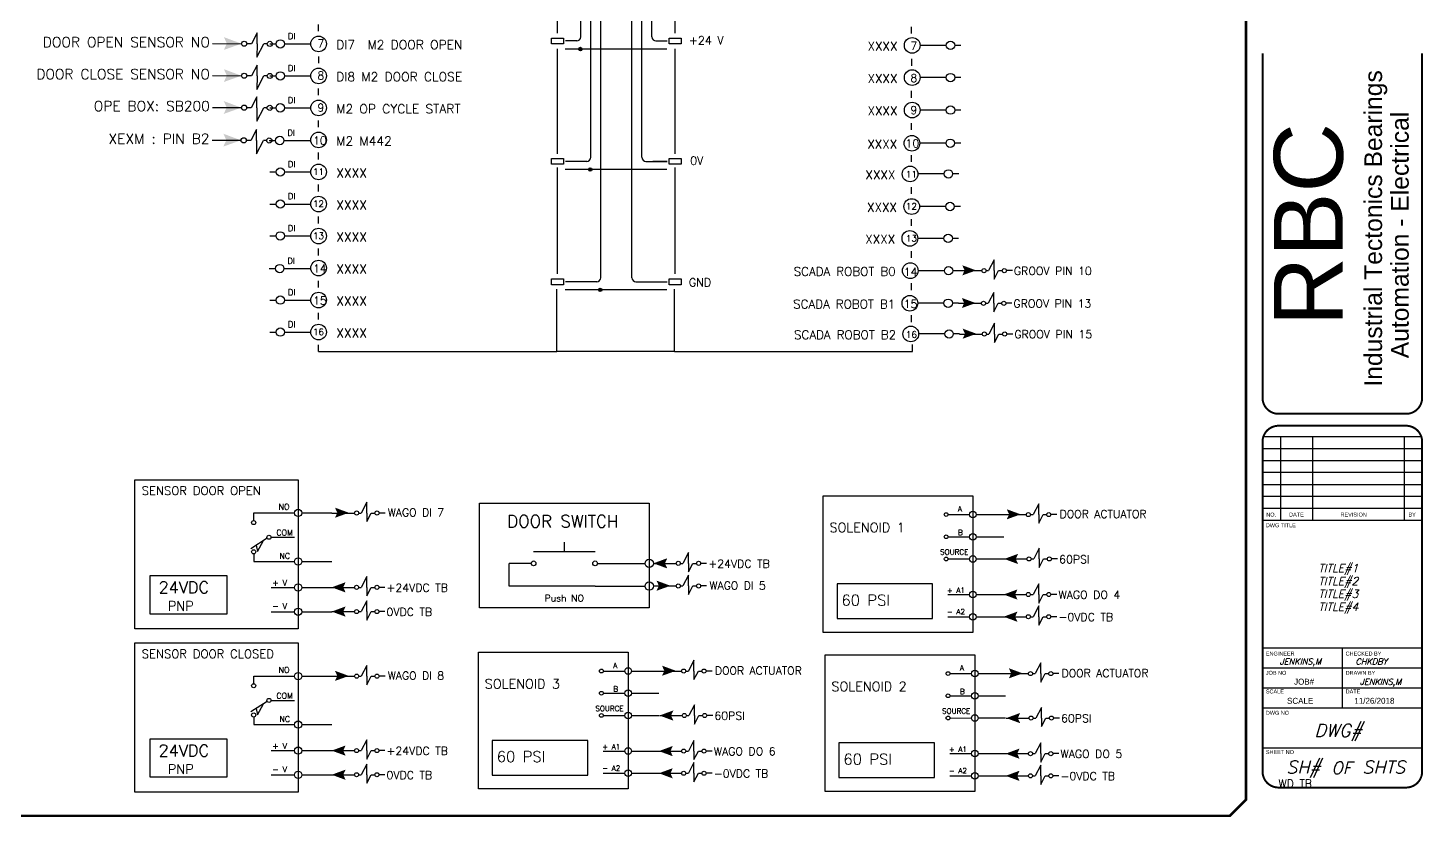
# Model space of a CAD drawing. Header units: inches. Extents: x -2.1 to 40.2, y 0 to 12.
# Drawn here: x 28.71 to 40.16, y -0.04 to 6.44 of the extents above; entities that cross this region are included whole.
import ezdxf
from ezdxf.enums import TextEntityAlignment as Align

# ---------------------------------------------------------------- set-up
doc = ezdxf.new("R2010")
doc.units = ezdxf.units.IN
doc.header["$MEASUREMENT"] = 0
for name, color, linetype in [('BDYFRM', 7, 'Continuous'), ('OBJECT', 7, 'Continuous'), ('TITLE', 7, 'Continuous')]:
    doc.layers.add(name, color=color, linetype=linetype)
doc.styles.add('ITALIC', font='ITALIC')
doc.styles.add('SIMPLEX', font='txt')
doc.styles.get("Standard").update_dxf_attribs({"font": 'ROMANS.SHX'})

# ---------------------------------------------------------------- blocks, each defined once
blk = doc.blocks.new('SWITCH Push NO')
for p, q in [((0, -0.0255), (0, 0.0297)), ((-0.179, -0.0255), (0.179, -0.0255)), ((-0.1927, -0.0944), (-0.3214, -0.0944)), ((-0.3214, -0.2263), (-0.3214, -0.0944)), ((0.1927, -0.0944), (0.4698, -0.0944)), ((0.179, -0.2263), (-0.3214, -0.2263)), ((0.179, -0.2263), (0.4698, -0.2263))]:
    blk.add_line(p, q)
blk.add_lwpolyline([(-0.4943, -0.3532), (-0.4943, 0.2551), (0.4943, 0.2551), (0.4943, -0.3532)], close=True)
at = {"color": 7}
for centre, radius in [((-0.179, -0.0944), 0.0137), ((0.179, -0.0944), 0.0137), ((0.4943, -0.0944), 0.0245), ((0.4943, -0.2263), 0.0245)]:
    blk.add_circle(centre, radius, dxfattribs=at)
at = {"flags": 8}
blk.add_attdef('NAME', text='', height=0.0975, dxfattribs=at).set_placement((-0.0091, 0.1147), align=Align.CENTER)
at = {"layer": 'BDYFRM', "color": 7, "linetype": 'Continuous', "insert": (-0.0006, -0.2969), "char_height": 0.03921, "width": 0.57345, "attachment_point": 5}
blk.add_mtext('{Push NO}', dxfattribs=at)
blk = doc.blocks.new('Jump Input')
h = blk.add_hatch(color=256)
h.dxf.hatch_style = 1
h.paths.add_polyline_path([(0, 0), (0.114, -0.042), (0.095, 0), (0.114, 0.042)])
blk.add_line((0.437, 0), (0.388, 0))
at = {"color": 7}
for centre in [(0.204, 0), (0.371, 0)]:
    blk.add_circle(centre, 0.0167, dxfattribs=at)
at = {"layer": 'BDYFRM', "color": 7, "linetype": 'Continuous'}
for p, q in [((0, 0), (0.188, 0)), ((0.221, 0), (0.242, 0)), ((0.288, 0.088), (0.242, 0)), ((0.288, 0), (0.288, 0.088)), ((0.288, 0), (0.288, -0.07)), ((0.288, -0.07), (0.324, 0)), ((0.324, 0), (0.354, 0))]:
    blk.add_line(p, q, dxfattribs=at)
at = {"flags": 8}
blk.add_attdef('NOTE', (0.45, -0.035), '', height=0.0657, dxfattribs=at)
blk = doc.blocks.new('Jump Output')
h = blk.add_hatch(color=256)
h.dxf.hatch_style = 1
h.paths.add_polyline_path([(0.14, 0.002), (0.026, 0.044), (0.045, 0.002), (0.026, -0.039)])
blk.add_line((0.437, 0), (0.388, 0))
at = {"color": 7}
for centre in [(0.204, 0), (0.371, 0)]:
    blk.add_circle(centre, 0.0167, dxfattribs=at)
at = {"layer": 'BDYFRM', "color": 7, "linetype": 'Continuous'}
for p, q in [((0, 0), (0.188, 0)), ((0.221, 0), (0.242, 0)), ((0.288, 0.088), (0.242, 0)), ((0.288, 0), (0.288, 0.088)), ((0.288, 0), (0.288, -0.07)), ((0.288, -0.07), (0.324, 0)), ((0.324, 0), (0.354, 0))]:
    blk.add_line(p, q, dxfattribs=at)
at = {"flags": 8}
blk.add_attdef('NOTE', (0.45, -0.035), '', height=0.0657, dxfattribs=at)
blk = doc.blocks.new('SENSOR')
for p, q in [((0.1387, 0.1541), (0.2909, 0.1541)), ((0.2033, 0.0636), (0.2909, 0.0637)), ((0.1387, -0.0267), (0.2909, -0.0267)), ((0.2033, -0.1236), (0.2909, -0.1235)), ((0.2033, -0.2139), (0.2909, -0.2139))]:
    blk.add_line(p, q)
for points in [[(-0.3044, -0.278), (-0.3044, 0.278), (0.3044, 0.278), (0.3044, -0.278)], [(-0.248, -0.2212), (0.0403, -0.2212), (0.0403, -0.0802), (-0.248, -0.0802)]]:
    blk.add_lwpolyline(points, close=True)
at = {"color": 7}
for centre, radius in [((0.3044, 0.1541), 0.0135), ((0.1387, 0.1181), 0.00755), ((0.1957, 0.0636), 0.00755), ((0.1387, 0.0093), 0.00755), ((0.3044, -0.0267), 0.0135), ((0.3044, -0.1235), 0.0135), ((0.3044, -0.2139), 0.0135)]:
    blk.add_circle(centre, radius, dxfattribs=at)
at = {"layer": 'BDYFRM', "color": 7, "linetype": 'Continuous'}
for p, q in [((0.3178, 0.1541), (0.4301, 0.1541)), ((0.1894, 0.0596), (0.1279, 0.0209)), ((0.1478, 0.0335), (0.1527, 0.0102)), ((0.1527, 0.0102), (0.1758, 0.0511)), ((0.3178, -0.0267), (0.4301, -0.0267)), ((0.3178, -0.1235), (0.4301, -0.1235)), ((0.3178, -0.2139), (0.4301, -0.2139))]:
    blk.add_line(p, q, dxfattribs=at)
for points in [[(0.1387, 0.1257), (0.1387, 0.1541)], [(0.1387, 0.0017), (0.1387, -0.0267)]]:
    blk.add_lwpolyline(points, dxfattribs=at)
at = {"flags": 8}
for tag, p, height in [('NAME', (-0.2787, 0.2209), 0.0382), ('VOLTS', (-0.2154, -0.1451), 0.0439), ('TYPE', (-0.1816, -0.2104), 0.0355)]:
    blk.add_attdef(tag, p, '', height=height, dxfattribs=at)
at = {"layer": 'BDYFRM', "color": 7, "linetype": 'Continuous', "char_height": 0.02154, "width": 0.315034, "attachment_point": 5}
for s, insert in [('NO', (0.252, 0.1771)), ('COM', (0.2542, 0.0809)), ('NC', (0.2544, -0.0059)), ('{+ V}', (0.2357, -0.1062)), ('{- V}', (0.2359, -0.1931))]:
    blk.add_mtext(s, dxfattribs=dict(at, insert=insert))
blk = doc.blocks.new('Jump Input Mirror')
h = blk.add_hatch(color=256)
h.dxf.hatch_style = 1
h.paths.add_polyline_path([(-0.1848, 0.0014), (-0.2985, 0.0438), (-0.2796, 0.002), (-0.2991, -0.0394)])
blk.add_line((-0.3722, 0.0021), (-0.1833, 0.0012))
at = {"color": 7}
for centre in [(-0.1667, 0.0011), (0, 0)]:
    blk.add_circle(centre, 0.0167, dxfattribs=at)
at = {"layer": 'BDYFRM', "color": 7, "linetype": 'Continuous'}
for p, q in [((-0.1195, 0.0008), (-0.15, 0.001)), ((-0.0829, 0.0709), (-0.1195, 0.0008)), ((-0.0833, 0.0005), (-0.0839, -0.0874)), ((-0.0839, -0.0874), (-0.0382, 0.0003)), ((-0.0833, 0.0005), (-0.0829, 0.0709)), ((-0.0167, 0.0001), (-0.0382, 0.0003))]:
    blk.add_line(p, q, dxfattribs=at)
at = {"flags": 8}
blk.add_attdef('NOTE', text='', height=0.0657, dxfattribs=at).set_placement((-0.3896, -0.0214), align=Align.RIGHT)
blk = doc.blocks.new('WAGO  1IN 1OUT')
h = blk.add_hatch(color=256)
h.dxf.hatch_style = 1
h.paths.add_polyline_path([(-0.2163, -0.5804, 1), (-0.2382, -0.5804, 1)])
h = blk.add_hatch(color=256)
h.dxf.hatch_style = 1
h.paths.add_polyline_path([(-0.1545, -1.3243, 1), (-0.1765, -1.3243, 1)])
h = blk.add_hatch(color=256)
h.dxf.hatch_style = 1
h.paths.add_polyline_path([(-0.0928, -2.0682, 1), (-0.1147, -2.0682, 1)])
for p, q in [((-0.2245, -0.5051), (-0.2245, 2.2553)), ((0.215, -0.5051), (0.215, 2.2323)), ((-0.1628, -1.249), (-0.1628, 1.8553)), ((0.1533, -1.249), (0.1533, 1.8338)), ((-0.101, -1.9929), (-0.101, 1.4553)), ((0.0916, -1.9929), (0.0916, 1.4325)), ((-0.368, -0.4812), (-0.368, 0.791)), ((0.3586, -0.4812), (0.3586, 0.8118)), ((-1.8451, -0.4702), (-1.8451, -0.4284)), ((1.8203, -0.4848), (1.8203, -0.443)), ((-2.1465, -0.5483), (-2.1078, -0.5483)), ((-2.1465, -0.5483), (-2.1078, -0.5483)), ((-2.0557, -0.5483), (-1.8935, -0.5483)), ((-0.368, -1.2284), (-0.368, -0.579)), ((-0.368, -1.2251), (-0.368, -0.579)), ((0.307, -0.5804), (-0.3219, -0.5804)), ((-0.2495, -0.5301), (-0.3191, -0.5301)), ((0.24, -0.5301), (0.3097, -0.5301)), ((0.3586, -1.2284), (0.3586, -0.579)), ((0.3586, -1.2251), (0.3586, -0.579)), ((2.0349, -0.5572), (1.8726, -0.5572)), ((2.1257, -0.5572), (2.087, -0.5572)), ((2.1257, -0.5572), (2.087, -0.5572)), ((-1.8451, -0.6263), (-1.8451, -0.6681)), ((1.8203, -0.641), (1.8203, -0.6828)), ((-2.1465, -0.7461), (-2.1078, -0.7461)), ((-2.1465, -0.7461), (-2.1078, -0.7461)), ((-2.0557, -0.7461), (-1.8935, -0.7461)), ((2.0349, -0.7562), (1.8726, -0.7562)), ((2.1257, -0.7562), (2.087, -0.7562)), ((2.1257, -0.7562), (2.087, -0.7562)), ((-1.8451, -0.866), (-1.8451, -0.8242)), ((1.8203, -0.8809), (1.8203, -0.8391)), ((-2.1472, -0.9436), (-2.1084, -0.9436)), ((-2.1472, -0.9436), (-2.1084, -0.9436)), ((-2.0563, -0.9436), (-1.8941, -0.9436)), ((-1.8451, -1.0638), (-1.8451, -1.0221)), ((2.0349, -0.9574), (1.8726, -0.9574)), ((2.1257, -0.9574), (2.087, -0.9574)), ((2.1257, -0.9574), (2.087, -0.9574)), ((1.8203, -1.0789), (1.8203, -1.0371)), ((-2.1499, -1.1453), (-2.1111, -1.1453)), ((-2.1499, -1.1453), (-2.1111, -1.1453)), ((-2.059, -1.1453), (-1.8968, -1.1453)), ((2.0333, -1.1624), (1.8711, -1.1624)), ((2.1242, -1.1624), (2.0854, -1.1624)), ((2.1242, -1.1624), (2.0854, -1.1624)), ((-1.8451, -1.2617), (-1.8451, -1.22)), ((-0.1878, -1.274), (-0.3191, -1.274)), ((0.1783, -1.274), (0.3097, -1.274)), ((0.3097, -1.274), (0.2206, -1.274)), ((1.8203, -1.277), (1.8203, -1.2352)), ((-2.1465, -1.3398), (-2.1078, -1.3398)), ((-2.1465, -1.3398), (-2.1078, -1.3398)), ((-2.0557, -1.3398), (-1.8935, -1.3398)), ((-0.368, -1.969), (-0.368, -1.3117)), ((-0.368, -1.969), (-0.368, -1.3229)), ((0.307, -1.3243), (-0.3219, -1.3243)), ((0.3586, -1.969), (0.3586, -1.3117)), ((0.3586, -1.969), (0.3586, -1.3229)), ((2.0218, -1.352), (1.8596, -1.352)), ((2.1127, -1.352), (2.0739, -1.352)), ((2.1127, -1.352), (2.0739, -1.352)), ((-1.8451, -1.4596), (-1.8451, -1.4178)), ((1.8203, -1.475), (1.8203, -1.4332)), ((-2.1465, -1.5377), (-2.1078, -1.5377)), ((-2.1465, -1.5377), (-2.1078, -1.5377)), ((-2.0557, -1.5377), (-1.8935, -1.5377)), ((-1.8451, -1.6575), (-1.8451, -1.6157)), ((1.8203, -1.673), (1.8203, -1.6312)), ((2.0319, -1.5531), (1.8696, -1.5531)), ((2.1227, -1.5531), (2.084, -1.5531)), ((2.1227, -1.5531), (2.084, -1.5531)), ((-2.1472, -1.7351), (-2.1084, -1.7351)), ((-2.1472, -1.7351), (-2.1084, -1.7351)), ((-2.0563, -1.7351), (-1.8941, -1.7351)), ((2.0204, -1.7499), (1.8582, -1.7499)), ((2.1112, -1.7499), (2.0725, -1.7499)), ((2.1112, -1.7499), (2.0725, -1.7499)), ((-1.8451, -1.8554), (-1.8451, -1.8136)), ((1.8203, -1.8711), (1.8203, -1.8293)), ((-2.1499, -1.9368), (-2.1111, -1.9368)), ((-2.1499, -1.9368), (-2.1111, -1.9368)), ((-2.059, -1.9368), (-1.8968, -1.9368)), ((2.0232, -1.9496), (1.861, -1.9496)), ((2.1141, -1.9496), (2.0753, -1.9496)), ((2.1141, -1.9496), (2.0753, -1.9496)), ((-1.8451, -2.0533), (-1.8451, -2.0115)), ((-0.3725, -2.449), (-0.3725, -2.0646)), ((0.307, -2.0682), (-0.3219, -2.0682)), ((-0.126, -2.0179), (-0.3191, -2.0179)), ((0.1166, -2.0179), (0.3097, -2.0179)), ((0.3541, -2.449), (0.3541, -2.0646)), ((1.8203, -2.0691), (1.8203, -2.0273)), ((-2.1465, -2.1313), (-2.1078, -2.1313)), ((-2.1465, -2.1313), (-2.1078, -2.1313)), ((-2.0557, -2.1313), (-1.8935, -2.1313)), ((2.0204, -2.1509), (1.8581, -2.1509)), ((2.1112, -2.1509), (2.0724, -2.1509)), ((2.1112, -2.1509), (2.0724, -2.1509)), ((-1.8451, -2.2511), (-1.8451, -2.2094)), ((1.8203, -2.2672), (1.8203, -2.2254)), ((-2.1465, -2.3292), (-2.1078, -2.3292)), ((-2.1465, -2.3292), (-2.1078, -2.3292)), ((-2.0557, -2.3292), (-1.8935, -2.3292)), ((-1.8451, -2.449), (-1.8451, -2.4072)), ((1.8267, -2.449), (1.8267, -2.4068)), ((2.0261, -2.3408), (1.8639, -2.3408)), ((2.1169, -2.3408), (2.0782, -2.3408)), ((2.1169, -2.3408), (2.0782, -2.3408)), ((-1.8451, -2.449), (-0.3725, -2.449)), ((0.3541, -2.449), (-0.3725, -2.449)), ((0.3541, -2.449), (1.8267, -2.449))]:
    blk.add_line(p, q)
for points in [[(-0.4045, -0.5119), (-0.3316, -0.5119), (-0.3316, -0.5483), (-0.4045, -0.5483)], [(0.3221, -0.5119), (0.3951, -0.5119), (0.3951, -0.5483), (0.3221, -0.5483)], [(-0.4045, -1.2558), (-0.3316, -1.2558), (-0.3316, -1.2922), (-0.4045, -1.2922)], [(0.3221, -1.2558), (0.3951, -1.2558), (0.3951, -1.2922), (0.3221, -1.2922)], [(-0.4045, -1.9997), (-0.3316, -1.9997), (-0.3316, -2.0361), (-0.4045, -2.0361)], [(0.3221, -1.9997), (0.3951, -1.9997), (0.3951, -2.0361), (0.3221, -2.0361)]]:
    blk.add_lwpolyline(points, close=True)
for centre, radius in [((-1.8451, -0.5483), 0.0484), ((1.8242, -0.5572), 0.0484), ((-0.2272, -0.5804), 0.011), ((-1.8451, -0.7461), 0.0484), ((1.8242, -0.7562), 0.0484), ((-1.8451, -0.944), 0.0484), ((1.8242, -0.9574), 0.0484), ((-1.8451, -1.1419), 0.0484), ((1.8227, -1.1624), 0.0484), ((-1.8451, -1.3398), 0.0484), ((-0.1655, -1.3243), 0.011), ((1.8112, -1.352), 0.0484), ((-1.8451, -1.5377), 0.0484), ((1.8212, -1.5531), 0.0484), ((-1.8451, -1.7355), 0.0484), ((1.8097, -1.7499), 0.0484), ((-1.8451, -1.9334), 0.0484), ((1.8126, -1.9496), 0.0484), ((-0.1037, -2.0682), 0.011), ((-1.8451, -2.1313), 0.0484), ((1.8097, -2.1509), 0.0484), ((-1.8451, -2.3292), 0.0484), ((1.8155, -2.3408), 0.0484)]:
    blk.add_circle(centre, radius)
at = {"color": 7}
for centre in [(-2.0818, -0.5483), (2.0609, -0.5572), (-2.0818, -0.7461), (2.0609, -0.7562), (-2.0824, -0.9436), (2.0609, -0.9574), (-2.0851, -1.1453), (2.0594, -1.1624), (-2.0818, -1.3398), (2.0479, -1.352), (-2.0818, -1.5377), (2.0579, -1.5531), (-2.0824, -1.7351), (2.0464, -1.7499), (-2.0851, -1.9368), (2.0493, -1.9496), (-2.0818, -2.1313), (2.0464, -2.1509), (-2.0818, -2.3292), (2.0522, -2.3408)]:
    blk.add_circle(centre, 0.026, dxfattribs=at)
for centre, start, end in [((-0.2495, -0.5051), 270, 0), ((0.24, -0.5051), 180, 270), ((-0.1878, -1.249), 270, 0), ((0.1783, -1.249), 180, 270), ((-0.126, -1.9929), 270, 0), ((0.1166, -1.9929), 180, 270)]:
    blk.add_arc(centre, 0.025, start, end)
at = {"layer": 'BDYFRM', "color": 7, "linetype": 'Continuous'}
for p, q in [((-2.1465, -0.5483), (-2.1078, -0.5483)), ((2.1257, -0.5572), (2.087, -0.5572)), ((-2.1465, -0.7461), (-2.1078, -0.7461)), ((2.1257, -0.7562), (2.087, -0.7562)), ((-2.1472, -0.9436), (-2.1084, -0.9436)), ((2.1257, -0.9574), (2.087, -0.9574)), ((-2.1499, -1.1453), (-2.1111, -1.1453)), ((2.1242, -1.1624), (2.0854, -1.1624)), ((-2.1465, -1.3398), (-2.1078, -1.3398)), ((2.1127, -1.352), (2.0739, -1.352)), ((-2.1465, -1.5377), (-2.1078, -1.5377)), ((2.1227, -1.5531), (2.084, -1.5531)), ((-2.1472, -1.7351), (-2.1084, -1.7351)), ((2.1112, -1.7499), (2.0725, -1.7499)), ((-2.1499, -1.9368), (-2.1111, -1.9368)), ((2.1141, -1.9496), (2.0753, -1.9496)), ((-2.1465, -2.1313), (-2.1078, -2.1313)), ((2.1112, -2.1509), (2.0724, -2.1509)), ((-2.1465, -2.3292), (-2.1078, -2.3292)), ((2.1169, -2.3408), (2.0782, -2.3408))]:
    blk.add_line(p, q, dxfattribs=at)
at = {"char_height": 0.05}
for s, insert, attachment_point in [('+24 V', (0.444, -0.5012), 1), ('\\pxqr;0V', (0.5331, -1.2451), 3), ('GND', (0.444, -2.0468), 7)]:
    blk.add_mtext_dynamic_manual_height_columns(s, width=1.349629, gutter_width=1, heights=[0], dxfattribs=dict(at, insert=insert, attachment_point=attachment_point))
at = {"flags": 8}
for tag, p in [('ETHIP', (-0.9814, 2.9525)), ('DI1', (-1.7366, 0.6057)), ('DI2', (-1.7366, 0.4078)), ('DI3', (-1.7366, 0.21)), ('DI4', (-1.7366, 0.0121)), ('DI5', (-1.7366, -0.1858)), ('DI6', (-1.7366, -0.3837)), ('DI7', (-1.7366, -0.5816)), ('DI8', (-1.7366, -0.7794)), ('DI9', (-1.7366, -0.9773)), ('DI10', (-1.7366, -1.1752)), ('DI11', (-1.7366, -1.3731)), ('DI12', (-1.7366, -1.571)), ('DI13', (-1.7366, -1.7688)), ('DI14', (-1.7366, -1.9667)), ('DI15', (-1.7366, -2.1646)), ('DI16', (-1.7366, -2.3625))]:
    blk.add_attdef(tag, p, '', height=0.0557, dxfattribs=at)
for tag, p in [('DO1', (1.7312, 0.5907)), ('DO2', (1.7358, 0.3992)), ('DO3', (1.738, 0.198)), ('DO4', (1.7448, -0.0055)), ('DO5', (1.737, -0.2001)), ('DO6', (1.7358, -0.3967)), ('DO7', (1.7335, -0.589)), ('DO8', (1.7335, -0.788)), ('DO9', (1.7335, -0.9892)), ('DO10', (1.7319, -1.1942)), ('DO11', (1.7204, -1.3838)), ('DO12', (1.7305, -1.5849)), ('DO13', (1.719, -1.7817)), ('DO14', (1.7219, -1.9813)), ('DO15', (1.719, -2.1827)), ('DO16', (1.7247, -2.3725))]:
    blk.add_attdef(tag, text='', height=0.0539, dxfattribs=at).set_placement(p, align=Align.RIGHT)
at = {"layer": 'BDYFRM', "color": 7, "linetype": 'Continuous'}
for s, insert, char_height, width, attachment_point in [('{DI}', (-2.0113, -0.5002), 0.0375, 0.914062, 5), ('\\pxql;7', (-1.8524, -0.5216), 0.04947, 0.273955, 1), ('\\pxql;7', (1.813, -0.5363), 0.04951, 0.274176, 1), ('{DI}', (-2.0113, -0.6981), 0.0375, 0.914062, 5), ('\\pxql;8', (-1.8524, -0.7195), 0.04947, 0.273955, 1), ('\\pxql;8', (1.813, -0.7343), 0.04951, 0.274176, 1), ('{DI}', (-2.0119, -0.8955), 0.0375, 0.914062, 5), ('\\pxql;9', (-1.8524, -0.9174), 0.04947, 0.273955, 1), ('\\pxql;9', (1.813, -0.9323), 0.04951, 0.274176, 1), ('{DI}', (-2.0146, -1.0972), 0.0375, 0.914062, 5), ('\\pxql;10', (-1.8797, -1.1207), 0.04947, 0.273955, 1), ('10', (1.7831, -1.1386), 0.04951, 0.274176, 1), ('{DI}', (-2.0113, -1.2917), 0.0375, 0.914062, 5), ('\\pxql;11', (-1.8797, -1.3186), 0.03958, 0.273955, 1), ('\\pxql;11', (1.7856, -1.3339), 0.03961, 0.274176, 1), ('{DI}', (-2.0113, -1.4896), 0.0375, 0.914062, 5), ('\\pxql;12', (-1.8797, -1.5165), 0.03958, 0.273955, 1), ('\\pxql;12', (1.7856, -1.5319), 0.03961, 0.274176, 1), ('{DI}', (-2.0119, -1.6871), 0.0375, 0.914062, 5), ('\\pxql;13', (-1.8797, -1.7144), 0.03958, 0.273955, 1), ('\\pxql;13', (1.7856, -1.73), 0.03961, 0.274176, 1), ('{DI}', (-2.0146, -1.8887), 0.0375, 0.914062, 5), ('\\pxql;14', (-1.8797, -1.9122), 0.04947, 0.273955, 1), ('\\pxql;14', (1.7717, -1.9327), 0.04947, 0.273955, 1), ('{DI}', (-2.0113, -2.0832), 0.0375, 0.914062, 5), ('\\pxql;15', (-1.8797, -2.1101), 0.04947, 0.273955, 1), ('\\pxql;15', (1.7717, -2.1306), 0.04947, 0.273955, 1), ('{DI}', (-2.0113, -2.2811), 0.0375, 0.914062, 5), ('\\pxql;16', (-1.8797, -2.308), 0.03958, 0.273955, 1), ('\\pxql;16', (1.7856, -2.3241), 0.03961, 0.274176, 1)]:
    blk.add_mtext(s, dxfattribs=dict(at, insert=insert, char_height=char_height, width=width, attachment_point=attachment_point))
blk = doc.blocks.new('SOLENOIDS')
for p, q in [((0.2033, 0.2018), (0.2909, 0.2019)), ((0.2033, 0.1115), (0.2909, 0.1115)), ((0.2033, 0.0211), (0.2909, 0.0212)), ((0.2033, -0.1236), (0.2909, -0.1235)), ((0.2033, -0.2139), (0.2909, -0.2139))]:
    blk.add_line(p, q)
for points in [[(-0.3044, -0.278), (-0.3044, 0.278), (0.3044, 0.278), (0.3044, -0.278)], [(-0.248, -0.2212), (0.14, -0.2212), (0.14, -0.0802), (-0.248, -0.0802)]]:
    blk.add_lwpolyline(points, close=True)
at = {"color": 7}
for centre, radius in [((0.1957, 0.2018), 0.00755), ((0.3044, 0.2019), 0.0135), ((0.1957, 0.1115), 0.00755), ((0.3044, 0.1115), 0.0135), ((0.1957, 0.0211), 0.00755), ((0.3044, 0.0212), 0.0135), ((0.3044, -0.1235), 0.0135), ((0.3044, -0.2139), 0.0135)]:
    blk.add_circle(centre, radius, dxfattribs=at)
at = {"layer": 'BDYFRM', "color": 7, "linetype": 'Continuous'}
for p, q in [((0.3178, 0.2019), (0.4301, 0.2019)), ((0.3178, 0.1115), (0.4301, 0.1115)), ((0.3178, 0.0212), (0.4301, 0.0212)), ((0.3178, -0.1235), (0.4301, -0.1235)), ((0.3178, -0.2139), (0.4301, -0.2139))]:
    blk.add_line(p, q, dxfattribs=at)
at = {"flags": 8}
for tag, p, height in [('NAME', (-0.2787, 0.1304), 0.0382), ('PRESSURE', (-0.2298, -0.1684), 0.0439)]:
    blk.add_attdef(tag, p, '', height=height, dxfattribs=at)
at = {"layer": 'BDYFRM', "color": 7, "linetype": 'Continuous', "char_height": 0.02154, "width": 0.315034, "attachment_point": 5}
for s, insert in [('{A}', (0.252, 0.2249)), ('{B}', (0.2542, 0.1288)), ('{SOURCE}', (0.229, 0.0494)), ('{+ A1}', (0.2357, -0.1062)), ('{- A2}', (0.2359, -0.1931))]:
    blk.add_mtext(s, dxfattribs=dict(at, insert=insert))

msp = doc.modelspace()

# ---------------------------------------------------------------- linework, layer by layer
at = {"layer": 'TITLE'}
for p, q in [((38.845, 3.084), (40.155, 3.084)), ((38.845, 2.986), (40.155, 2.986)), ((38.992, 3.084), (38.992, 2.397)), ((39.254, 3.084), (39.254, 2.397)), ((40.007, 3.084), (40.007, 2.397)), ((38.845, 2.888), (40.155, 2.888)), ((38.845, 2.79), (40.155, 2.79)), ((38.845, 2.691), (40.155, 2.691)), ((38.845, 2.593), (40.155, 2.593)), ((38.845, 2.495), (40.155, 2.495)), ((38.845, 2.397), (40.155, 2.397)), ((38.845, 1.349), (40.155, 1.349)), ((39.5, 0.858), (39.5, 1.349)), ((38.845, 1.185), (40.155, 1.185)), ((38.845, 1.021), (40.155, 1.021)), ((38.845, 0.858), (40.155, 0.858)), ((38.845, 0.53), (40.155, 0.53))]:
    msp.add_line(p, q, dxfattribs=at)
at = {"layer": 'TITLE', "const_width": 0.021}
msp.add_lwpolyline([(38.576, 11.883), (21.788, 11.883), (21.655, 11.75), (21.655, 0.104), (21.788, -0.029), (38.576, -0.029), (38.709, 0.104), (38.709, 11.75)], close=True, dxfattribs=at)
at = {"layer": 'TITLE', "color": 7, "const_width": 0.0163}
for points in [[(38.845, 6.228), (38.845, 3.401)], [(40.155, 6.228), (40.155, 3.401)]]:
    msp.add_lwpolyline(points, dxfattribs=at)
at = {"layer": 'TITLE', "const_width": 0.0163}
for points in [[(38.845, 3.401, 0.414214), (38.976, 3.27, 0.414214)], [(40.024, 3.27, 0.414214), (40.155, 3.401, 0.414214)], [(38.976, 3.172, 0.414214), (38.845, 3.041, 0.414214)], [(40.155, 3.041, 0.414214), (40.024, 3.172, 0.414214)], [(38.845, 0.334, 0.414214), (38.976, 0.203, 0.414214)], [(40.024, 0.203, 0.414214), (40.155, 0.334, 0.414214)]]:
    msp.add_lwpolyline(points, format="xyb", dxfattribs=at)
for points in [[(38.976, 3.27), (40.024, 3.27)], [(38.976, 3.172), (40.024, 3.172)], [(38.845, 3.041), (38.845, 0.334)], [(40.155, 3.041), (40.155, 0.334)], [(38.976, 0.203), (40.024, 0.203)]]:
    msp.add_lwpolyline(points, dxfattribs=at)

# ---------------------------------------------------------------- block references
ref = msp.add_blockref('WAGO  1IN 1OUT', (33.546, 7.034), dxfattribs=dict(xscale=1.328086044771015, yscale=1.328086044771015, zscale=1.328086044771015))
ref.add_attrib('DO7', 'XXXX', dxfattribs={"height": 0.0716, "flags": 8}).set_placement((35.848, 6.252), align=Align.RIGHT)
ref.add_attrib('DO10', 'XXXX', dxfattribs={"height": 0.0716, "flags": 8}).set_placement((35.846, 5.448), align=Align.RIGHT)
ref.add_attrib('DO9', 'XXXX', dxfattribs={"height": 0.0716, "flags": 8}).set_placement((35.848, 5.72), align=Align.RIGHT)
ref.add_attrib('DI9', 'M2 OP CYCLE START', (31.24, 5.736), dxfattribs={"height": 0.074, "flags": 8})
ref.add_attrib('DO15', 'SCADA ROBOT B1', dxfattribs={"height": 0.07158, "flags": 8}).set_placement((35.829, 4.135), align=Align.RIGHT)
ref.add_attrib('DI13', 'XXXX', (31.24, 4.685), dxfattribs={"height": 0.074, "flags": 8})
ref.add_attrib('DO16', 'SCADA ROBOT B2', dxfattribs={"height": 0.07158, "flags": 8}).set_placement((35.836, 3.883), align=Align.RIGHT)
ref.add_attrib('DI12', 'XXXX', (31.24, 4.947), dxfattribs={"height": 0.074, "flags": 8})
ref.add_attrib('DO14', 'SCADA ROBOT B0', dxfattribs={"height": 0.07158, "flags": 8}).set_placement((35.833, 4.402), align=Align.RIGHT)
ref.add_attrib('DO8', 'XXXX', dxfattribs={"height": 0.0716, "flags": 8}).set_placement((35.848, 5.987), align=Align.RIGHT)
ref.add_attrib('DO11', 'XXXX', dxfattribs={"height": 0.0716, "flags": 8}).set_placement((35.831, 5.196), align=Align.RIGHT)
ref.add_attrib('DI16', 'XXXX', (31.24, 3.896), dxfattribs={"height": 0.074, "flags": 8})
ref.add_attrib('DI15', 'XXXX', (31.24, 4.159), dxfattribs={"height": 0.074, "flags": 8})
ref.add_attrib('DI7', 'DI7  M2 DOOR OPEN', (31.24, 6.262), dxfattribs={"height": 0.074, "flags": 8})
ref.add_attrib('DO13', 'XXXX', dxfattribs={"height": 0.0716, "flags": 8}).set_placement((35.829, 4.668), align=Align.RIGHT)
ref.add_attrib('DI14', 'XXXX', (31.24, 4.422), dxfattribs={"height": 0.074, "flags": 8})
ref.add_attrib('DI8', 'DI8 M2 DOOR CLOSE', (31.24, 5.999), dxfattribs={"height": 0.074, "flags": 8})
ref.add_attrib('DO12', 'XXXX', dxfattribs={"height": 0.0716, "flags": 8}).set_placement((35.844, 4.929), align=Align.RIGHT)
ref.add_attrib('DI10', 'M2 M442', (31.24, 5.473), dxfattribs={"height": 0.074, "flags": 8})
ref.add_attrib('DI11', 'XXXX', (31.24, 5.21), dxfattribs={"height": 0.074, "flags": 8})
for name, p, xscale, yscale, zscale, values in [('Jump Input Mirror', (30.695, 6.306), 1.262245376223292, 1.262245376223292, 1.262245376223292, {'NOTE': 'DOOR OPEN SENSOR NO'}), ('Jump Input Mirror', (30.695, 6.043), 1.262245376223292, 1.262245376223292, 1.262245376223292, {'NOTE': 'DOOR CLOSE SENSOR NO'}), ('Jump Input Mirror', (30.694, 5.781), 1.262245376223292, 1.262245376223292, 1.262245376223292, {'NOTE': 'OPE BOX: SB200'}), ('Jump Input Mirror', (30.691, 5.513), 1.262245376223292, 1.262245376223292, 1.262245376223292, {'NOTE': 'XEXM : PIN B2'}), ('SOLENOIDS', (35.852, 2.036), 2.017578675796608, 2.017578675796608, 2.017578675796608, {'NAME': 'SOLENOID 1', 'PRESSURE': '60 PSI '}), ('SOLENOIDS', (33.022, 0.752), 2.017578675796608, 2.017578675796608, 2.017578675796608, {'NAME': 'SOLENOID 3', 'PRESSURE': '60 PSI '}), ('SOLENOIDS', (35.868, 0.731), 2.017578675796608, 2.017578675796608, 2.017578675796608, {'NAME': 'SOLENOID 2', 'PRESSURE': '60 PSI '})]:
    msp.add_blockref(name, p, dxfattribs=dict(xscale=xscale, yscale=yscale, zscale=zscale)).add_auto_attribs(values)
for p, values in [((36.354, 4.445), {'NOTE': 'GROOV PIN 10'}), ((36.35, 4.177), {'NOTE': 'GROOV PIN 13'}), ((36.357, 3.925), {'NOTE': 'GROOV PIN 15'})]:
    msp.add_blockref('Jump Output', p).add_auto_attribs(values)
ref = msp.add_blockref('SENSOR', (30.257, 2.117), dxfattribs=dict(xscale=2.202649214852737, yscale=2.202649214852737, zscale=2.202649214852737))
ref.add_attrib('NAME', 'SENSOR DOOR OPEN', (29.643, 2.604), dxfattribs={"height": 0.07, "flags": 8})
ref.add_attrib('VOLTS', '24VDC ', (29.782, 1.797), dxfattribs={"height": 0.0967, "flags": 8})
ref.add_attrib('TYPE', 'PNP', (29.857, 1.654), dxfattribs={"height": 0.0782, "flags": 8})
ref = msp.add_blockref('Jump Output', (31.204, 2.456))
ref.add_attrib('NOTE', 'WAGO DI 7', (31.663, 2.428), dxfattribs={"height": 0.065})
ref = msp.add_blockref('SWITCH Push NO', (33.113, 2.176), dxfattribs=dict(xscale=1.41056570548703, yscale=1.41056570548703, zscale=1.41056570548703))
ref.add_attrib('NAME', 'DOOR SWITCH', dxfattribs={"height": 0.1, "flags": 8}).set_placement((33.1, 2.338), align=Align.CENTER)
ref = msp.add_blockref('Jump Output', (36.719, 2.443))
ref.add_attrib('NOTE', 'DOOR ACTUATOR', (37.179, 2.415), dxfattribs={"height": 0.06503})
ref = msp.add_blockref('Jump Input', (33.844, 2.043))
ref.add_attrib('NOTE', '+24VDC TB', (34.295, 2.007), dxfattribs={"height": 0.0657})
for p in [(36.724, 2.079), (31.203, 1.846), (31.203, 1.647), (33.894, 0.794), (36.741, 0.773), (31.203, 0.506), (31.203, 0.308)]:
    msp.add_blockref('Jump Input', p)
ref = msp.add_blockref('Jump Input', (36.724, 2.079))
ref.add_attrib('NOTE', '60PSI', (37.175, 2.043), dxfattribs={"height": 0.0657})
ref = msp.add_blockref('Jump Input', (31.203, 1.846))
ref.add_attrib('NOTE', '+24VDC TB', (31.653, 1.81), dxfattribs={"height": 0.0657})
ref = msp.add_blockref('Jump Output', (33.844, 1.857))
ref.add_attrib('NOTE', 'WAGO DI 5', (34.304, 1.828), dxfattribs={"height": 0.065})
ref = msp.add_blockref('Jump Input', (36.719, 1.787))
ref.add_attrib('NOTE', 'WAGO DO 4', (37.17, 1.752), dxfattribs={"height": 0.0657})
ref = msp.add_blockref('Jump Input', (31.203, 1.647))
ref.add_attrib('NOTE', '0VDC TB', (31.653, 1.611), dxfattribs={"height": 0.0657})
ref = msp.add_blockref('Jump Input', (36.719, 1.605))
ref.add_attrib('NOTE', '-0VDC TB', (37.17, 1.569), dxfattribs={"height": 0.0657})
ref = msp.add_blockref('SENSOR', (30.257, 0.778), dxfattribs=dict(xscale=2.202649214852737, yscale=2.202649214852737, zscale=2.202649214852737))
ref.add_attrib('NAME', 'SENSOR DOOR CLOSED', (29.643, 1.265), dxfattribs={"height": 0.07, "flags": 8})
ref.add_attrib('VOLTS', '24VDC ', (29.782, 0.458), dxfattribs={"height": 0.0967, "flags": 8})
ref.add_attrib('TYPE', 'PNP', (29.857, 0.315), dxfattribs={"height": 0.0782, "flags": 8})
ref = msp.add_blockref('Jump Output', (31.204, 1.117))
ref.add_attrib('NOTE', 'WAGO DI 8', (31.663, 1.089), dxfattribs={"height": 0.065})
ref = msp.add_blockref('Jump Output', (33.889, 1.159))
ref.add_attrib('NOTE', 'DOOR ACTUATOR', (34.349, 1.13), dxfattribs={"height": 0.06503})
ref = msp.add_blockref('Jump Output', (36.736, 1.138))
ref.add_attrib('NOTE', 'DOOR ACTUATOR', (37.195, 1.109), dxfattribs={"height": 0.06503})
ref = msp.add_blockref('Jump Input', (33.894, 0.794))
ref.add_attrib('NOTE', '60PSI', (34.345, 0.759), dxfattribs={"height": 0.0657})
ref = msp.add_blockref('Jump Input', (36.741, 0.773))
ref.add_attrib('NOTE', '60PSI', (37.191, 0.738), dxfattribs={"height": 0.0657})
ref = msp.add_blockref('Jump Input', (31.203, 0.506))
ref.add_attrib('NOTE', '+24VDC TB', (31.653, 0.471), dxfattribs={"height": 0.0657})
ref = msp.add_blockref('Jump Input', (33.889, 0.502))
ref.add_attrib('NOTE', 'WAGO DO 6', (34.34, 0.467), dxfattribs={"height": 0.0657})
ref = msp.add_blockref('Jump Input', (36.736, 0.481))
ref.add_attrib('NOTE', 'WAGO DO 5', (37.186, 0.446), dxfattribs={"height": 0.0657})
ref = msp.add_blockref('Jump Input', (31.203, 0.308))
ref.add_attrib('NOTE', '0VDC TB', (31.653, 0.272), dxfattribs={"height": 0.0657})
ref = msp.add_blockref('Jump Input', (33.889, 0.32))
ref.add_attrib('NOTE', '-0VDC TB', (34.34, 0.285), dxfattribs={"height": 0.0657})
ref = msp.add_blockref('Jump Input', (36.736, 0.299))
ref.add_attrib('NOTE', '-0VDC TB', (37.186, 0.264), dxfattribs={"height": 0.0657})

# ---------------------------------------------------------------- texts
at = {"insert": (38.938, 4.822), "char_height": 0.03772, "width": 7.26138, "attachment_point": 2, "rotation": 90}
msp.add_mtext('{\\fSwis721 BlkOul BT|b0|i0|c0|p82;\\H15x;RBC}', dxfattribs=at)
at = {"layer": 'OBJECT', "char_height": 0.1448, "attachment_point": 1, "rotation": 90}
for s, insert in [('{\\fArial|b0|i0|c0|p34;Industrial Tectonics Bearings}', (39.681, 3.493)), ('{\\fArial|b0|i0|c0|p34;Automation - Electrical }', (39.9, 3.726))]:
    msp.add_mtext_dynamic_manual_height_columns(s, width=4.92264, gutter_width=0.985, heights=[0.239], dxfattribs=dict(at, insert=insert))
at = {"layer": 'TITLE', "color": 1}
for s, height, style, p in [('NO.', 0.0327, 'SIMPLEX', (38.916, 2.443)), ('DATE', 0.0327, 'SIMPLEX', (39.123, 2.443)), ('REVISION', 0.0327, 'SIMPLEX', (39.593, 2.443)), ('BY', 0.0327, 'SIMPLEX', (40.073, 2.443)), ('OF', 0.0982, 'ITALIC', (39.494, 0.364))]:
    msp.add_text(s, height=height, dxfattribs=dict(at, style=style)).set_placement(p, align=Align.MIDDLE)
at = {"layer": 'TITLE', "color": 1, "style": 'SIMPLEX'}
for s, p in [('DWG TITLE', (38.872, 2.339)), ('ENGINEER', (38.872, 1.286)), ('CHECKED BY', (39.527, 1.286)), ('JOB NO', (38.872, 1.128)), ('DRAWN BY', (39.527, 1.128)), ('SCALE', (38.872, 0.975)), ('DATE', (39.527, 0.975)), ('DWG NO', (38.872, 0.8)), ('SHEET NO', (38.872, 0.478))]:
    msp.add_text(s, height=0.0327, dxfattribs=at).set_placement(p)
at = {"layer": 'TITLE', "color": 1, "style": 'ITALIC'}
for tag, height, p in [('TITLE#1', 0.0655, (39.467, 1.971)), ('TITLE#2', 0.0655, (39.467, 1.865)), ('TITLE#3', 0.0655, (39.467, 1.759)), ('TITLE#4', 0.0655, (39.467, 1.653)), ('DWG#', 0.105, (39.467, 0.619))]:
    msp.add_attdef(tag, text='', height=height, dxfattribs=at).set_placement(p, align=Align.CENTER)
at = {"layer": 'TITLE', "color": 1}
for tag, p, s, height, style in [('JENKINS,M', (38.986, 1.212), '', 0.0491, 'ITALIC'), ('CHKDBY', (39.608, 1.212), '', 0.0491, 'ITALIC'), ('JOB#', (39.104, 1.047), '', 0.0491, 'SIMPLEX'), ('JENKINS,M', (39.644, 1.047), '', 0.0491, 'ITALIC'), ('SCALE', (39.046, 0.89), 'No Scale', 0.0491, 'SIMPLEX'), ('11/26/2018', (39.599, 0.89), '', 0.0491, 'SIMPLEX'), ('SHTS', (39.664, 0.318), '', 0.105, 'ITALIC')]:
    msp.add_attdef(tag, p, s, height=height, dxfattribs=dict(at, style=style))
at = {"layer": 'TITLE', "color": 1, "style": 'ITALIC'}
msp.add_attdef('SH#', text='', height=0.105, dxfattribs=at).set_placement((39.323, 0.318), align=Align.RIGHT)
at = {"layer": 'TITLE', "color": 7, "flags": 9}
msp.add_attdef('WD_TB', (38.976, 0.203), 'DWG`# = DWGNAM;CAD`# = FULLFILENAME;SH`# = SHEET;SHTS = SHEETMAX;TITLE`#4 = DWGDESC;TITLE`#1 = LINE1;TITLE`#2 = LINE2;TITLE`#3 = LINE3;JOB`# = LINE4;DATE = LINE5;ENGINEER = LINE6;DRAWNBY = LINE7;CHKDBY = LINE8;SCALE = LINE9', height=0.065489, dxfattribs=at)

doc.saveas('drawing.dxf')
